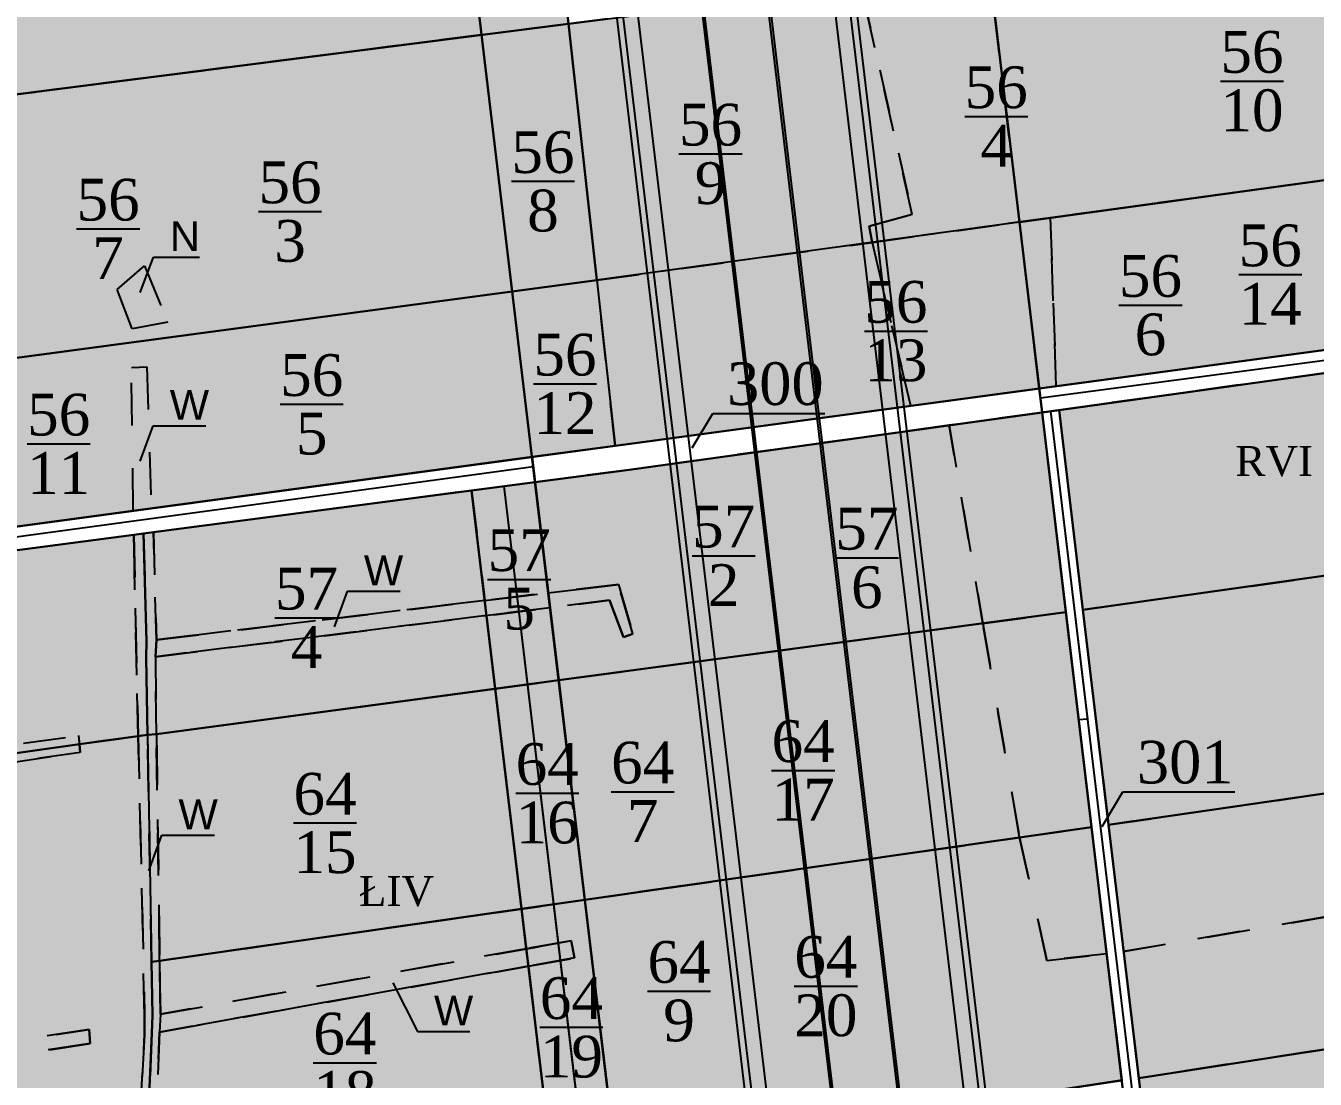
# Model space of a CAD drawing. Header units: millimetres. Extents: x 1380 to 5204, y 977 to 2350.
# Drawn here: x 2025.6 to 2328, y 1634.7 to 1881.8 of the extents above; entities that cross this region are included whole.
import ezdxf
from ezdxf import colors
from ezdxf.entities.mleader import LeaderData, LeaderLine
from ezdxf.math import Vec2, Vec3

# ---------------------------------------------------------------- set-up
doc = ezdxf.new("R2010")
doc.units = ezdxf.units.MM
doc.linetypes.add('UZYTEK', pattern=[20, 10, -10])
for name, color, linetype in [('Autostrada', 10, 'Continuous'), ('dzialki', 18, 'Continuous'), ('Elemeny A', 10, 'Continuous'), ('Numeracja', 7, 'Continuous'), ('Numeracja po Autostradzie', 10, 'Continuous'), ('Obreb', 2, 'Continuous'), ('Odszkodowanie', 7, 'Continuous'), ('Pokolorwane użytki', 7, 'Continuous'), ('Rowy', 250, 'UZYTEK'), ('Uzytki', 250, 'UZYTEK'), ('W', 250, 'Continuous')]:
    doc.layers.add(name, color=color, linetype=linetype)
doc.layers.add('Num użytków', color=7, linetype='Continuous', true_color=0x000000)
doc.styles.add('AUTOSTRADA', font='times.ttf', dxfattribs={"height": 14})
doc.styles.add('Całkowite', font='times.ttf', dxfattribs={"height": 10})
doc.styles.get("Standard").update_dxf_attribs({"font": 'arial.ttf'})
doc.styles.add('Uzytki', font='times.ttf', dxfattribs={"height": 7})
doc.styles.add('Ułamki', font='times.ttf', dxfattribs={"height": 14})

# ---------------------------------------------------------------- blocks, each defined once
blk = doc.blocks.new('_None')

msp = doc.modelspace()

# ---------------------------------------------------------------- hatches: boundary and pattern name
at = {"layer": 'Autostrada', "ltscale": 0.1, "true_color": 0xffffff}
h = msp.add_hatch(color=7, dxfattribs=at)
h.dxf.hatch_style = 1
h.paths.add_polyline_path([(2145.05, 1774.77), (2130.17, 1772.81), (2135.72, 1726.3), (2150.59, 1728.29)])
h = msp.add_hatch(color=7, dxfattribs=at)
h.dxf.hatch_style = 1
h.paths.add_polyline_path([(2150.59, 1728.29), (2135.72, 1726.3), (2141.88, 1674.66), (2156.73, 1676.79)])
h = msp.add_hatch(color=7, dxfattribs=at)
h.dxf.hatch_style = 1
h.paths.add_polyline_path([(2156.73, 1676.79), (2141.88, 1674.66), (2149.13, 1613.89), (2163.96, 1616.18)])
h.paths.add_polyline_path([(2163.96, 1616.18), (2149.13, 1613.89), (2154.85, 1565.88), (2169.68, 1568.23)])
h.paths.add_polyline_path([(2169.68, 1568.23), (2154.85, 1565.88), (2160.05, 1522.3), (2174.88, 1524.64)])
h.paths.add_polyline_path([(2174.88, 1524.64), (2160.05, 1522.3), (2165.87, 1473.46), (2180.73, 1475.54)])
h.paths.add_polyline_path([(2180.73, 1475.54), (2165.87, 1473.46), (2172.17, 1420.69), (2187.02, 1422.83)])
h.paths.add_polyline_path([(2187.02, 1422.83), (2172.17, 1420.69), (2182.75, 1331.95), (2197.59, 1334.21)])
h.paths.add_polyline_path([(2197.59, 1334.21), (2182.75, 1331.95), (2190.01, 1271.1), (2204.84, 1273.42)])
h.paths.add_polyline_path([(2204.84, 1273.42), (2190.01, 1271.1), (2198.12, 1203.07), (2212.94, 1205.48)])
h.paths.add_polyline_path([(2212.94, 1205.48), (2198.12, 1203.07), (2204.21, 1151.99), (2219.07, 1154.12)])
h.paths.add_polyline_path([(2219.07, 1154.12), (2204.21, 1151.99), (2208.05, 1119.84), (2209.81, 1120.09), (2222.9, 1121.95)])
h.paths.add_polyline_path([(2181.32, 1328.2), (2205.5, 1328.2), (2205.5, 1343.15), (2181.32, 1343.15)], flags=9)
h.paths.add_polyline_path([(2180.11, 1182.61), (2201.41, 1182.61), (2201.41, 1197.56), (2180.11, 1197.56)], flags=9)
at = {"layer": 'Obreb', "ltscale": 0.1, "true_color": 0xf4ee51}
h = msp.add_hatch(color=41, dxfattribs=at)
h.dxf.hatch_style = 1
h.paths.add_polyline_path([(1739.27, 2064.25), (1569.18, 2044.6), (1564.53, 2044.15), (1500.42, 2035.92), (1473.15, 2032.87), (1468.93, 1980), (1462.92, 1894.61), (1456.31, 1773.44), (1452.55, 1718.71), (1450.66, 1680.7), (1442.54, 1619.86), (1424.58, 1499.01), (1404.87, 1303.08), (1390.68, 1109.1), (1379.54, 977.39), (1416.06, 982.26), (1503.01, 993.87), (1504.63, 994.09), (1506.25, 994.3), (1621.93, 1009.75), (1623.42, 1009.95), (1726.06, 1023.65), (1744.84, 1026.16), (1749.27, 1026.75), (2001.11, 1060.37), (2068.99, 1069.43), (2152.68, 1080.6), (2558.18, 1139.98), (2925.58, 1191.89), (2950.42, 1195.27), (3034.81, 1077.94), (3080.44, 1228.22), (3101.82, 1235.05), (3049.2, 1373.09), (3047.94, 1379.97), (3036.54, 1465.16), (3034.11, 1481.41), (3037.35, 1523.54), (3064.08, 1535.14), (3042.44, 1582.63), (3034.82, 1599.34), (3026.23, 1623.42), (3022.72, 1647.12), (3015.17, 1693.82), (3010.46, 1738.63), (3007.5, 1779.8), (3007.5, 1828.93), (2995.54, 1854.86), (2982.24, 1913.84), (2978.33, 1926.18), (2939.25, 2070.19), (2911.03, 2085.83), (2875.11, 2109.04), (2851.35, 2127.45), (2832.79, 2142.28), (2800.7, 2188.75), (2762.52, 2156.94), (2761.01, 2154.88), (2592.26, 2137.52), (2569.19, 2140.22), (2541.29, 2148.28), (2358.61, 2230.49), (2370.36, 2167.83), (2372.08, 2158.65), (2124.8, 2119.92), (1843.77, 2075.91), (1839.89, 2076.73), (1821.8, 2074.33), (1789.76, 2070.08)])
h.paths.add_polyline_path([(1792.84, 2045.27), (1825.09, 2049.55), (1838.91, 2051.38), (1843.08, 2050.5), (2128.67, 2095.22), (2401.4, 2137.94), (2394.93, 2172.44), (2392, 2188.04), (2532.65, 2124.75), (2564.24, 2115.63), (2592.09, 2112.37), (2774.63, 2131.15), (2780.88, 2139.71), (2795.68, 2152.03), (2814.31, 2125.04), (2835.89, 2107.8), (2860.65, 2088.62), (2898.18, 2064.37), (2917.89, 2053.45), (2954.34, 1919.13), (2958.08, 1907.3), (2971.73, 1846.78), (2982.5, 1823.44), (2982.5, 1778.91), (2985.55, 1736.43), (2990.38, 1690.52), (2998.01, 1643.29), (3001.86, 1617.33), (3011.63, 1589.94), (3019.69, 1572.27), (3030.77, 1547.94), (3018.26, 1542.51), (3013.6, 1540.82), (3008.97, 1480.5), (3011.79, 1461.65), (3023.24, 1376.04), (3025.03, 1366.32), (3069.05, 1250.82), (3060.33, 1248.04), (3025.58, 1133.59), (2961.94, 1222.07), (2922.15, 1216.65), (2554.62, 1164.73), (2149.21, 1105.36), (2065.68, 1094.21), (1997.8, 1085.15), (1745.96, 1051.53), (1741.53, 1050.94), (1722.75, 1048.43), (1620.11, 1034.73), (1618.62, 1034.53), (1502.94, 1019.08), (1501.32, 1018.87), (1499.71, 1018.65), (1412.75, 1007.04), (1407.07, 1006.29), (1415.61, 1107.14), (1429.78, 1300.92), (1449.4, 1495.92), (1467.3, 1616.37), (1475.58, 1678.42), (1477.51, 1717.23), (1481.26, 1771.9), (1487.87, 1893.05), (1493.86, 1978.13), (1496.43, 2010.32), (1503.4, 2011.1), (1567.32, 2019.31), (1571.82, 2019.74), (1742.14, 2039.42)], flags=16)
at = {"layer": 'Pokolorwane użytki', "true_color": 0x97d88a}
h = msp.add_hatch(color=73, dxfattribs=at)
h.dxf.hatch_style = 1
h.paths.add_polyline_path([(2146.05, 1944.25), (2012.77, 1928.04), (1958.33, 1857.39), (2152.89, 1882.3)])
at = {"layer": 'Pokolorwane użytki', "true_color": 0xffff5c}
h = msp.add_hatch(color=51, dxfattribs=at)
h.dxf.hatch_style = 1
h.paths.add_polyline_path([(2339.23, 1894.49), (2378.57, 1898.16), (2394.59, 1854.47), (2419.94, 1857.96), (2408.76, 1914.79), (2221.52, 1891.02), (2233.46, 1837.58), (2223.39, 1834.81), (2224.06, 1831.01), (2265.87, 1836.76), (2340.77, 1847.07)])
at = {"layer": 'Pokolorwane użytki', "true_color": 0x3bd23d}
h = msp.add_hatch(color=93, dxfattribs=at)
h.dxf.hatch_style = 1
h.paths.add_polyline_path([(2221.52, 1891.02), (2152.89, 1882.3), (2159.54, 1822.14), (2224.06, 1831.01), (2223.39, 1834.81), (2233.46, 1837.58)])
h = msp.add_hatch(color=93, dxfattribs=at)
h.dxf.hatch_style = 1
h.paths.add_polyline_path([(2152.89, 1882.3), (1958.33, 1857.39), (1955.2, 1853.45), (1957.68, 1850.91), (1909.87, 1788.7), (2159.54, 1822.14)])
h.paths.add_polyline_path([(2053.46, 1825.48), (2058.9, 1812.32), (2050.61, 1810.71), (2047.02, 1819.93)], flags=16)
at = {"layer": 'Pokolorwane użytki', "true_color": 0xffff5c}
h = msp.add_hatch(color=51, dxfattribs=at)
h.dxf.hatch_style = 1
h.paths.add_polyline_path([(2408.23, 1816.33), (2394.59, 1854.47), (2340.77, 1847.07), (2265.87, 1836.76), (2267.24, 1797.29)])
h = msp.add_hatch(color=51, dxfattribs=at)
h.dxf.hatch_style = 1
h.paths.add_polyline_path([(2265.87, 1836.76), (2224.06, 1831.01), (2233.13, 1792.68), (2267.24, 1797.29)])
at = {"layer": 'Pokolorwane użytki', "true_color": 0x3bd23d}
h = msp.add_hatch(color=93, dxfattribs=at)
h.dxf.hatch_style = 1
h.paths.add_polyline_path([(2224.06, 1831.01), (2159.54, 1822.14), (2163.82, 1783.31), (2233.13, 1792.68)])
at = {"layer": 'Pokolorwane użytki', "true_color": 0xff3333}
h = msp.add_hatch(color=20, dxfattribs=at)
h.dxf.hatch_style = 1
h.paths.add_polyline_path([(2053.46, 1825.48), (2047.02, 1819.93), (2050.61, 1810.71), (2058.9, 1812.32)])
at = {"layer": 'Pokolorwane użytki', "true_color": 0x3bd23d}
h = msp.add_hatch(color=93, dxfattribs=at)
h.dxf.hatch_style = 1
h.paths.add_polyline_path([(2050.39, 1801.63), (2054, 1801.8), (2055.06, 1768.61), (2163.82, 1783.31), (2159.54, 1822.14), (1909.87, 1788.7), (1874.24, 1744.17), (2050.84, 1768.04)])
at = {"layer": 'Pokolorwane użytki', "true_color": 0xffff5c}
h = msp.add_hatch(color=51, dxfattribs=at)
h.dxf.hatch_style = 1
h.paths.add_polyline_path([(2267.91, 1791.69), (2273.5, 1744.8), (2336.08, 1753.65), (2335.02, 1769.72), (2414.77, 1776.96), (2409.16, 1811.33)])
at = {"layer": 'Pokolorwane użytki', "true_color": 0x5b8edb}
h = msp.add_hatch(color=153, dxfattribs=at)
h.dxf.hatch_style = 1
h.paths.add_polyline_path([(2054, 1801.8), (2050.39, 1801.63), (2050.84, 1768.04), (2055.06, 1768.61)])
at = {"layer": 'Pokolorwane użytki', "true_color": 0xffff5c}
h = msp.add_hatch(color=51, dxfattribs=at)
h.dxf.hatch_style = 1
h.paths.add_polyline_path([(2263.94, 1791.14), (2242.12, 1788.1), (2250.06, 1741.64), (2269.54, 1744.25)])
at = {"layer": 'Pokolorwane użytki', "true_color": 0x3bd23d}
h = msp.add_hatch(color=93, dxfattribs=at)
h.dxf.hatch_style = 1
h.paths.add_polyline_path([(2242.12, 1788.1), (2167.15, 1777.68), (2055.57, 1763), (2056.27, 1737.77), (2164.61, 1750.77), (2168.01, 1739.17), (2165.81, 1738.4), (2162.54, 1747.06), (2056.01, 1733.8), (2056.26, 1715.64), (2250.06, 1741.64)])
at = {"layer": 'Pokolorwane użytki', "true_color": 0x5b8edb}
h = msp.add_hatch(color=153, dxfattribs=at)
h.dxf.hatch_style = 1
h.paths.add_polyline_path([(2053.95, 1737.5), (2053.86, 1733.53), (2054.18, 1715.47), (2056.26, 1715.64), (2056.01, 1733.8), (2056.27, 1737.77), (2055.57, 1763), (2053.25, 1762.7)])
at = {"layer": 'Pokolorwane użytki', "true_color": 0x3bd23d}
h = msp.add_hatch(color=93, dxfattribs=at)
h.dxf.hatch_style = 1
h.paths.add_polyline_path([(2050.94, 1762.39), (1870.88, 1738.71), (1827.01, 1685.64), (2038, 1715.33), (2038.19, 1713.34), (2052, 1715.18)])
at = {"layer": 'Pokolorwane użytki', "true_color": 0x5b8edb}
h = msp.add_hatch(color=153, dxfattribs=at)
h.dxf.hatch_style = 1
h.paths.add_polyline_path([(2053.25, 1762.7), (2050.94, 1762.39), (2052, 1715.18), (2054.18, 1715.47), (2053.86, 1733.53), (2053.95, 1737.5)])
h = msp.add_hatch(color=153, dxfattribs=at)
h.dxf.hatch_style = 1
h.paths.add_polyline_path([(2056.27, 1737.77), (2056.01, 1733.8), (2162.54, 1747.06), (2165.81, 1738.4), (2168.01, 1739.17), (2164.61, 1750.77)])
at = {"layer": 'Pokolorwane użytki', "true_color": 0xffff5c}
h = msp.add_hatch(color=51, dxfattribs=at)
h.dxf.hatch_style = 1
h.paths.add_polyline_path([(2420.68, 1735.74), (2340.74, 1726.39), (2336.08, 1753.65), (2273.5, 1744.8), (2279.51, 1694.38), (2423.83, 1715.35)])
at = {"layer": 'Pokolorwane użytki', "true_color": 0x3bd23d}
h = msp.add_hatch(color=93, dxfattribs=at)
h.dxf.hatch_style = 1
h.paths.add_polyline_path([(2250.06, 1741.64), (2056.26, 1715.64), (2057.01, 1662.49), (2258.65, 1691.41)])
at = {"layer": 'Pokolorwane użytki', "true_color": 0xffff5c}
h = msp.add_hatch(color=51, dxfattribs=at)
h.dxf.hatch_style = 1
h.paths.add_polyline_path([(2269.54, 1744.25), (2250.06, 1741.64), (2258.65, 1691.41), (2275.55, 1693.83)])
h = msp.add_hatch(color=51, dxfattribs=at)
h.dxf.hatch_style = 1
h.paths.add_polyline_path([(2575.66, 1737.41), (2549.8, 1733.65), (2551.95, 1710.32), (2507.75, 1702.66), (2505.01, 1727.14), (2423.83, 1715.35), (2428.56, 1689.55), (2283.05, 1664.68), (2286.6, 1634.97), (2584.18, 1681.13)])
at = {"layer": 'Pokolorwane użytki', "true_color": 0x3bd23d}
h = msp.add_hatch(color=93, dxfattribs=at)
h.dxf.hatch_style = 1
h.paths.add_polyline_path([(2052, 1715.18), (2038.19, 1713.34), (2038.37, 1711.35), (1823.71, 1680.62), (1783.72, 1624.76), (1775.56, 1606.93), (2040.5, 1646.36), (2040.73, 1643.07), (1774.21, 1602.71), (1772.43, 1582.07), (2052.16, 1621.61), (2053.49, 1645.24), (2053.49, 1649.51)])
at = {"layer": 'Pokolorwane użytki', "true_color": 0x5b8edb}
h = msp.add_hatch(color=153, dxfattribs=at)
h.dxf.hatch_style = 1
h.paths.add_polyline_path([(2038.19, 1713.34), (2038, 1715.33), (1827.01, 1685.64), (1825.36, 1683.13)])
h = msp.add_hatch(color=153, dxfattribs=at)
h.dxf.hatch_style = 1
h.paths.add_polyline_path([(2054.18, 1715.47), (2052, 1715.18), (2053.49, 1649.51), (2053.49, 1645.24), (2052.16, 1621.61), (2054.14, 1621.91), (2055.22, 1645.52), (2055.34, 1649.73), (2055.12, 1662.23)])
h = msp.add_hatch(color=153, dxfattribs=at)
h.dxf.hatch_style = 1
h.paths.add_polyline_path([(2056.26, 1715.64), (2054.18, 1715.47), (2055.12, 1662.23), (2057.01, 1662.49)])
at = {"layer": 'Pokolorwane użytki', "true_color": 0xffff5c}
h = msp.add_hatch(color=51, dxfattribs=at)
h.dxf.hatch_style = 1
h.paths.add_polyline_path([(2428.56, 1689.55), (2423.83, 1715.35), (2279.51, 1694.38), (2283.05, 1664.68)])
at = {"layer": 'Pokolorwane użytki', "true_color": 0x5b8edb}
h = msp.add_hatch(color=153, dxfattribs=at)
h.dxf.hatch_style = 1
h.paths.add_polyline_path([(1825.36, 1683.13), (1823.71, 1680.62), (2038.37, 1711.35), (2038.19, 1713.34)])
at = {"layer": 'Pokolorwane użytki', "true_color": 0xffff5c}
h = msp.add_hatch(color=51, dxfattribs=at)
h.dxf.hatch_style = 1
h.paths.add_polyline_path([(2275.55, 1693.83), (2258.65, 1691.41), (2265.08, 1662.54), (2279.09, 1664.15)])
at = {"layer": 'Pokolorwane użytki', "true_color": 0x3bd23d}
h = msp.add_hatch(color=93, dxfattribs=at)
h.dxf.hatch_style = 1
h.paths.add_polyline_path([(2279.09, 1664.15), (2265.08, 1662.54), (2258.65, 1691.41), (2057.01, 1662.49), (2057.19, 1649.95), (2153.51, 1667.19), (2154.31, 1663.16), (2056.95, 1645.79), (2055.28, 1599.43), (2282.63, 1634.46)])
at = {"layer": 'Pokolorwane użytki', "true_color": 0xffff5c}
h = msp.add_hatch(color=51, dxfattribs=at)
h.dxf.hatch_style = 1
h.paths.add_polyline_path([(2286.6, 1634.97), (2292.2, 1587.98), (2590.84, 1637.09), (2584.18, 1681.13)])
at = {"layer": 'Pokolorwane użytki', "true_color": 0x5b8edb}
h = msp.add_hatch(color=153, dxfattribs=at)
h.dxf.hatch_style = 1
h.paths.add_polyline_path([(2154.31, 1663.16), (2153.51, 1667.19), (2057.19, 1649.95), (2056.95, 1645.79)])
h = msp.add_hatch(color=153, dxfattribs=at)
h.dxf.hatch_style = 1
h.paths.add_polyline_path([(2055.34, 1649.73), (2055.22, 1645.52), (2054.14, 1621.91), (2053.09, 1599.09), (2055.28, 1599.43), (2056.95, 1645.79), (2057.19, 1649.95), (2057.01, 1662.49), (2055.12, 1662.23)])
h = msp.add_hatch(color=153, dxfattribs=at)
h.dxf.hatch_style = 1
h.paths.add_polyline_path([(1775.56, 1606.93), (1774.21, 1602.71), (2040.73, 1643.07), (2040.5, 1646.36)])

# ---------------------------------------------------------------- linework, layer by layer
at = {"layer": 'Autostrada', "lineweight": 30}
for p, q in [((2342.36, 1133.64), (2225.86, 2110.45)), ((2223.58, 1116.25), (2107.23, 2091.87))]:
    msp.add_line(p, q, dxfattribs=at)
at = {"layer": 'Autostrada', "ltscale": 0.1}
msp.add_lwpolyline([(2130.17, 1772.81), (2135.72, 1726.3), (2141.88, 1674.66), (2149.13, 1613.89), (2154.85, 1565.88), (2160.05, 1522.3), (2165.87, 1473.46), (2172.17, 1420.69), (2182.75, 1331.95), (2190.01, 1271.1), (2198.12, 1203.07), (2204.21, 1151.99), (2208.05, 1119.84)], dxfattribs=at)
at = {"layer": 'dzialki'}
msp.add_line((2130.17, 1772.81), (2208.05, 1119.84), dxfattribs=at)
for points in [[(2379.39, 2064.18), (2384.46, 2064.96), (2400.9, 1982.74), (2413.73, 1920.55), (2426, 1859.95), (2434.77, 1814.89), (2167.15, 1777.68), (2055.57, 1763), (2053.25, 1762.7), (2050.94, 1762.39), (1864.28, 1737.84), (1868.62, 1743.42), (2163.82, 1783.31), (2428.85, 1819.12), (2419.94, 1857.96), (2408.76, 1914.79), (2396.58, 1976.94), (2379.39, 2064.18)], [(2012.77, 1928.04), (2146.05, 1944.25), (2152.89, 1882.3), (1958.33, 1857.39), (2012.77, 1928.04)], [(2125.14, 1941.7), (2012.77, 1928.04), (1958.33, 1857.39), (2132.53, 1879.7)], [(2152.89, 1882.3), (2408.76, 1914.79), (2419.94, 1857.96), (2159.54, 1822.14), (2152.89, 1882.3)], [(2408.76, 1914.79), (2251.58, 1894.83), (2258.62, 1835.77), (2419.94, 1857.96)], [(1958.33, 1857.39), (2152.89, 1882.3), (2159.54, 1822.14), (1903.12, 1787.8), (1958.33, 1857.39)], [(2132.53, 1879.7), (1958.33, 1857.39), (1903.12, 1787.8), (2139.71, 1819.48)], [(2159.54, 1822.14), (2163.82, 1783.31), (2428.85, 1819.12), (2419.94, 1857.96), (2159.54, 1822.14)], [(2428.85, 1819.12), (2419.94, 1857.96), (2258.62, 1835.77), (2263.28, 1796.75)], [(2273.5, 1744.8), (2267.91, 1791.69), (2429.82, 1814.21), (2434.77, 1814.89), (2590.63, 1836.26), (2597.31, 1790.77), (2572.23, 1787.05), (2273.5, 1744.8)], [(1903.12, 1787.8), (2159.54, 1822.14), (2163.82, 1783.31), (1868.62, 1743.42), (1903.12, 1787.8)], [(2428.85, 1819.12), (2429.82, 1814.21), (2267.91, 1791.69), (2263.94, 1791.14), (2167.15, 1777.68), (2055.57, 1763), (2053.25, 1762.7), (2050.94, 1762.39), (1864.28, 1737.84), (1868.62, 1743.42), (2163.82, 1783.31), (2428.85, 1819.12), (2429.82, 1814.21)], [(2139.71, 1819.48), (1903.12, 1787.8), (1868.62, 1743.42), (2144.34, 1780.68)], [(2139.71, 1819.48), (1903.12, 1787.8), (1868.62, 1743.42), (2055.06, 1768.61), (2144.34, 1780.68)], [(2429.82, 1814.21), (2428.85, 1819.12), (2263.28, 1796.75), (2263.94, 1791.14), (2267.91, 1791.69)], [(2263.94, 1791.14), (2263.28, 1796.75), (2163.82, 1783.31), (2144.34, 1780.68), (2145.05, 1774.77), (2167.15, 1777.68)], [(2053.25, 1762.7), (2055.57, 1763), (2167.15, 1777.68), (2263.94, 1791.14), (2269.54, 1744.25), (2056.26, 1715.64), (2054.18, 1715.47), (2053.86, 1733.53), (2053.95, 1737.5), (2053.25, 1762.7)], [(2263.94, 1791.14), (2167.15, 1777.68), (2145.05, 1774.77), (2150.59, 1728.29), (2269.54, 1744.25)], [(2279.51, 1694.38), (2273.5, 1744.8), (2572.23, 1787.05), (2580.61, 1737.99), (2575.66, 1737.41), (2279.51, 1694.38)], [(2145.05, 1774.77), (2144.34, 1780.68), (1868.62, 1743.42), (1864.28, 1737.84), (1870.88, 1738.71), (2050.94, 1762.39), (2053.25, 1762.7), (2055.57, 1763)], [(2050.94, 1762.39), (2053.25, 1762.7), (2055.57, 1763), (2130.17, 1772.81), (2145.05, 1774.77), (2144.34, 1780.68), (2055.06, 1768.61), (1868.62, 1743.42), (1864.28, 1737.84), (1870.88, 1738.71)], [(2130.17, 1772.81), (2055.57, 1763), (2053.25, 1762.7), (2053.95, 1737.5), (2053.86, 1733.53), (2054.18, 1715.47), (2056.26, 1715.64), (2135.72, 1726.3)], [(1864.28, 1737.84), (1870.88, 1738.71), (2050.94, 1762.39), (2053.25, 1762.7), (2053.95, 1737.5), (2053.86, 1733.53), (2054.18, 1715.47), (2038.19, 1713.34), (1825.36, 1683.13), (1820.15, 1682.4), (1826.82, 1691.84), (1864.28, 1737.84)], [(2054.18, 1715.47), (2055.12, 1662.23), (2057.01, 1662.49), (2275.55, 1693.83), (2269.54, 1744.25), (2056.26, 1715.64), (2054.18, 1715.47)], [(2269.54, 1744.25), (2150.59, 1728.29), (2156.73, 1676.79), (2275.55, 1693.83)], [(2286.6, 1634.97), (2279.51, 1694.38), (2575.66, 1737.41), (2584.18, 1681.13), (2286.6, 1634.97)], [(2135.72, 1726.3), (2056.26, 1715.64), (2054.18, 1715.47), (2055.12, 1662.23), (2057.01, 1662.49), (2141.88, 1674.66)], [(1820.15, 1682.4), (1825.36, 1683.13), (2038.19, 1713.34), (2054.18, 1715.47), (2055.12, 1662.23), (2055.34, 1649.73), (2055.22, 1645.52), (2054.14, 1621.91), (2052.16, 1621.61), (1772.43, 1582.07), (1768.74, 1581.54), (1770.59, 1602.92), (1779.01, 1624.14), (1820.15, 1682.4)], [(2055.12, 1662.23), (2057.01, 1662.49), (2275.55, 1693.83), (2282.63, 1634.46), (2055.28, 1599.43), (2053.09, 1599.09), (2054.14, 1621.91), (2055.22, 1645.52), (2055.34, 1649.73), (2055.12, 1662.23)], [(2275.55, 1693.83), (2156.73, 1676.79), (2163.96, 1616.18), (2282.63, 1634.46)], [(2292.2, 1587.98), (2286.6, 1634.97), (2584.18, 1681.13), (2590.84, 1637.09), (2292.2, 1587.98)], [(2141.88, 1674.66), (2057.01, 1662.49), (2055.12, 1662.23), (2055.34, 1649.73), (2055.22, 1645.52), (2054.14, 1621.91), (2053.09, 1599.09), (2055.28, 1599.43), (2149.13, 1613.89)]]:
    msp.add_lwpolyline(points, close=True, dxfattribs=at)
for points in [[(2316.28, 1352.27), (2305.83, 1439.9), (2299.6, 1492.17), (2293.5, 1543.29), (2288.29, 1587.02), (2282.63, 1634.46), (2275.55, 1693.83), (2269.54, 1744.25), (2263.94, 1791.14), (2263.94, 1791.14), (2267.91, 1791.69), (2273.5, 1744.8), (2279.51, 1694.38), (2286.6, 1634.97), (2292.2, 1587.98), (2297.48, 1543.76), (2303.48, 1493.4), (2304.04, 1488.66), (2309.82, 1440.25), (2320.24, 1352.89)], [(2303.48, 1493.4), (2297.48, 1543.76), (2267.91, 1791.69)]]:
    msp.add_lwpolyline(points, dxfattribs=at)
at = {"layer": 'dzialki', "color": 1}
for points in [[(2145.05, 1774.77), (2130.17, 1772.81), (2135.72, 1726.3), (2150.59, 1728.29)], [(2150.59, 1728.29), (2135.72, 1726.3), (2141.88, 1674.66), (2156.73, 1676.79)], [(2156.73, 1676.79), (2141.88, 1674.66), (2149.13, 1613.89), (2163.96, 1616.18)]]:
    msp.add_lwpolyline(points, close=True, dxfattribs=at)
at = {"layer": 'Elemeny A', "lineweight": 25}
for p, q in [((2305.73, 1128.28), (2189.28, 2104.72)), ((2309.21, 1128.7), (2192.76, 2105.13)), ((2310.7, 1128.87), (2194.25, 2105.31)), ((2290.89, 1126.11), (2174.46, 2102.4)), ((2275.55, 1123.86), (2159.13, 2100)), ((2255.24, 1121.02), (2138.84, 2097)), ((2256.73, 1121.2), (2140.33, 2097.18)), ((2260.2, 1121.61), (2143.81, 2097.6))]:
    msp.add_line(p, q, dxfattribs=at)
at = {"layer": 'Elemeny A'}
for p, q in [((2290.39, 1126.03), (2173.96, 2102.32)), ((2275.05, 1123.79), (2158.64, 2099.92))]:
    msp.add_line(p, q, dxfattribs=at)
at = {"layer": 'Odszkodowanie', "color": 3, "ltscale": 0.1}
for points in [[(2429.38, 1816.46), (2263.54, 1794.49)], [(2265.93, 1791.41), (2274.6, 1719.17), (2272.54, 1719.04)], [(2265.93, 1791.41), (2313.28, 1396.28), (2343.72, 1139.12)], [(1866.45, 1740.63), (2144.61, 1778.45)]]:
    msp.add_lwpolyline(points, dxfattribs=at)
at = {"layer": 'Odszkodowanie', "ltscale": 0.1}
msp.add_lwpolyline([(2137.73, 1773.81), (2184.57, 1379.2), (2177.23, 1378.22)], dxfattribs=at)
at = {"layer": 'Odszkodowanie', "color": 5, "ltscale": 0.1}
msp.add_lwpolyline([(2137.73, 1773.81), (2201.72, 1235.59), (2201.72, 1235.59)], dxfattribs=at)
at = {"layer": 'Rowy'}
for points in [[(2050.84, 1768.04), (2050.39, 1801.63), (2054, 1801.8), (2055.06, 1768.61), (2050.84, 1768.04)], [(2056.27, 1737.77), (2055.57, 1763), (2053.25, 1762.7), (2053.95, 1737.5), (2053.86, 1733.53), (2054.18, 1715.47), (2056.26, 1715.64), (2056.01, 1733.8)], [(2053.86, 1733.53), (2053.95, 1737.5), (2053.25, 1762.7), (2050.94, 1762.39), (2052, 1715.18), (2054.18, 1715.47)], [(2162.54, 1747.06), (2165.81, 1738.4), (2168.01, 1739.17), (2164.61, 1750.77), (2056.27, 1737.77), (2056.01, 1733.8)], [(2038, 1715.33), (2038.37, 1711.35), (1823.71, 1680.62), (1827.01, 1685.64), (2038, 1715.33)], [(2054.18, 1715.47), (2052, 1715.18), (2053.49, 1649.51), (2053.49, 1645.24), (2052.16, 1621.61), (2054.14, 1621.91), (2055.22, 1645.52), (2055.34, 1649.73), (2055.12, 1662.23)], [(2056.26, 1715.64), (2054.18, 1715.47), (2055.12, 1662.23), (2057.01, 1662.49)], [(2056.26, 1715.64), (2054.18, 1715.47), (2055.12, 1662.23), (2057.01, 1662.49)], [(2038.37, 1711.35), (2038.19, 1713.34), (1825.36, 1683.13), (1823.71, 1680.62)], [(2153.51, 1667.19), (2142.99, 1665.31), (2143.48, 1661.23), (2154.31, 1663.16)], [(2143.48, 1661.23), (2142.99, 1665.31), (2057.19, 1649.95), (2057.01, 1662.49), (2055.12, 1662.23), (2055.34, 1649.73), (2055.22, 1645.52), (2054.14, 1621.91), (2053.09, 1599.09), (2055.28, 1599.43), (2056.95, 1645.79)], [(2040.5, 1646.36), (2040.73, 1643.07), (1774.21, 1602.71), (1775.56, 1606.93), (2040.5, 1646.36)], [(2040.73, 1643.07), (2040.5, 1646.36), (1775.56, 1606.93), (1774.21, 1602.71)]]:
    msp.add_lwpolyline(points, close=True, dxfattribs=at)
for points in [[(2050.19, 1586.34), (2053.49, 1645.24), (2053.49, 1649.51), (2050.94, 1762.39), (2050.94, 1762.39), (2053.25, 1762.7), (2055.57, 1763), (2056.27, 1737.77), (2164.61, 1750.77), (2168.01, 1739.17), (2165.81, 1738.4), (2162.54, 1747.06), (2056.01, 1733.8), (2057.19, 1649.95), (2153.51, 1667.19), (2154.31, 1663.16), (2056.95, 1645.79), (2054.79, 1585.83)], [(2056.27, 1737.77), (2056.01, 1733.8)], [(1825.36, 1683.13), (2038.19, 1713.34)], [(2057.19, 1649.95), (2056.95, 1645.79)]]:
    msp.add_lwpolyline(points, dxfattribs=at)
at = {"layer": 'Uzytki'}
for points in [[(2146.05, 1944.25), (2012.77, 1928.04), (1958.33, 1857.39), (2152.89, 1882.3)], [(2125.14, 1941.7), (2012.77, 1928.04), (1958.33, 1857.39), (2132.53, 1879.7)], [(2339.23, 1894.49), (2378.57, 1898.16), (2394.59, 1854.47), (2419.94, 1857.96), (2408.76, 1914.79), (2221.52, 1891.02), (2233.46, 1837.58), (2223.39, 1834.81), (2224.06, 1831.01), (2340.77, 1847.07)], [(2339.23, 1894.49), (2378.57, 1898.16), (2394.59, 1854.47), (2419.94, 1857.96), (2408.76, 1914.79), (2251.58, 1894.83), (2258.62, 1835.77), (2340.77, 1847.07)], [(2251.58, 1894.83), (2221.52, 1891.02), (2233.46, 1837.58), (2223.39, 1834.81), (2224.06, 1831.01), (2258.62, 1835.77)], [(2221.52, 1891.02), (2152.89, 1882.3), (2159.54, 1822.14), (2224.06, 1831.01), (2223.39, 1834.81), (2233.46, 1837.58)], [(2132.53, 1879.7), (1958.33, 1857.39), (1955.2, 1853.45), (1957.68, 1850.91), (1909.87, 1788.7), (2139.71, 1819.48)], [(2394.59, 1854.47), (2340.77, 1847.07), (2265.87, 1836.76), (2267.24, 1797.29), (2408.23, 1816.33)], [(2265.87, 1836.76), (2224.06, 1831.01), (2233.13, 1792.68), (2267.24, 1797.29)], [(2258.62, 1835.77), (2224.06, 1831.01), (2233.13, 1792.68), (2263.28, 1796.75)], [(2265.87, 1836.76), (2258.62, 1835.77), (2263.28, 1796.75), (2267.24, 1797.29)], [(2224.06, 1831.01), (2159.54, 1822.14), (2163.82, 1783.31), (2233.13, 1792.68)], [(2047.02, 1819.93), (2053.46, 1825.48), (2058.9, 1812.32), (2050.61, 1810.71), (2047.02, 1819.93)], [(2053.46, 1825.48), (2058.9, 1812.32), (2050.61, 1810.71), (2047.02, 1819.93)], [(2047.02, 1819.93), (2053.46, 1825.48), (2058.9, 1812.32), (2050.61, 1810.71)], [(2050.39, 1801.63), (2054, 1801.8), (2055.06, 1768.61), (2163.82, 1783.31), (2159.54, 1822.14), (1909.87, 1788.7), (1874.24, 1744.17), (2050.84, 1768.04)], [(2050.39, 1801.63), (2054, 1801.8), (2055.06, 1768.61), (2144.34, 1780.68), (2139.71, 1819.48), (1909.87, 1788.7), (1874.24, 1744.17), (2050.84, 1768.04)], [(2409.16, 1811.33), (2267.91, 1791.69), (2273.5, 1744.8), (2336.08, 1753.65), (2335.02, 1769.72), (2414.77, 1776.96)], [(2263.94, 1791.14), (2242.12, 1788.1), (2250.06, 1741.64), (2269.54, 1744.25)], [(2242.12, 1788.1), (2167.15, 1777.68), (2055.57, 1763), (2056.27, 1737.77), (2164.61, 1750.77), (2168.01, 1739.17), (2165.81, 1738.4), (2162.54, 1747.06), (2056.01, 1733.8), (2056.26, 1715.64), (2250.06, 1741.64)], [(2242.12, 1788.1), (2167.15, 1777.68), (2145.05, 1774.77), (2148.14, 1748.8), (2164.61, 1750.77), (2168.01, 1739.17), (2165.81, 1738.4), (2162.54, 1747.06), (2148.56, 1745.32), (2150.59, 1728.29), (2250.06, 1741.64)], [(2130.17, 1772.81), (2055.57, 1763), (2056.27, 1737.77), (2133.25, 1747.01)], [(2145.05, 1774.77), (2130.17, 1772.81), (2133.25, 1747.01), (2148.14, 1748.8)], [(2133.67, 1743.46), (2133.25, 1747.01), (2056.27, 1737.77), (2055.57, 1763), (2053.25, 1762.7), (2053.95, 1737.5), (2053.86, 1733.53), (2054.18, 1715.47), (2056.26, 1715.64), (2056.01, 1733.8)], [(2050.94, 1762.39), (1870.88, 1738.71), (1827.01, 1685.64), (2038, 1715.33), (2038.19, 1713.34), (2052, 1715.18)], [(2050.94, 1762.39), (1870.88, 1738.71), (1827.01, 1685.64), (2038, 1715.33), (2038.19, 1713.34), (2052, 1715.18)], [(2420.68, 1735.74), (2340.74, 1726.39), (2336.08, 1753.65), (2273.5, 1744.8), (2279.51, 1694.38), (2423.83, 1715.35)], [(2148.56, 1745.32), (2133.67, 1743.46), (2135.72, 1726.3), (2150.59, 1728.29)], [(2133.67, 1743.46), (2056.01, 1733.8), (2056.26, 1715.64), (2135.72, 1726.3)], [(2250.06, 1741.64), (2056.26, 1715.64), (2057.01, 1662.49), (2258.65, 1691.41)], [(2250.06, 1741.64), (2150.59, 1728.29), (2156.73, 1676.79), (2258.65, 1691.41)], [(2269.54, 1744.25), (2250.06, 1741.64), (2258.65, 1691.41), (2275.55, 1693.83)], [(2584.18, 1681.13), (2575.66, 1737.41), (2549.8, 1733.65), (2551.95, 1710.32), (2507.75, 1702.66), (2505.01, 1727.14), (2423.83, 1715.35), (2428.56, 1689.55), (2283.05, 1664.68), (2286.6, 1634.97)], [(2135.72, 1726.3), (2056.26, 1715.64), (2057.01, 1662.49), (2141.88, 1674.66)], [(2052, 1715.18), (2038.19, 1713.34), (2038.37, 1711.35), (1823.71, 1680.62), (1783.72, 1624.76), (1775.56, 1606.93), (2040.5, 1646.36), (2040.73, 1643.07), (1774.21, 1602.71), (1772.43, 1582.07), (2052.16, 1621.61), (2053.49, 1645.24), (2053.49, 1649.51)], [(2052, 1715.18), (2038.19, 1713.34), (2038.37, 1711.35), (1823.71, 1680.62), (1783.72, 1624.76), (1775.56, 1606.93), (2040.5, 1646.36), (2040.73, 1643.07), (1774.21, 1602.71), (1772.43, 1582.07), (2052.16, 1621.61), (2053.49, 1645.24), (2053.49, 1649.51)], [(2423.83, 1715.35), (2279.51, 1694.38), (2283.05, 1664.68), (2428.56, 1689.55)], [(2258.65, 1691.41), (2265.08, 1662.54), (2279.09, 1664.15), (2275.55, 1693.83), (2258.65, 1691.41)], [(2275.55, 1693.83), (2258.65, 1691.41), (2265.08, 1662.54), (2279.09, 1664.15)], [(2279.09, 1664.15), (2265.08, 1662.54), (2258.65, 1691.41), (2057.01, 1662.49), (2057.19, 1649.95), (2153.51, 1667.19), (2154.31, 1663.16), (2056.95, 1645.79), (2055.28, 1599.43), (2282.63, 1634.46)], [(2279.09, 1664.15), (2265.08, 1662.54), (2258.65, 1691.41), (2156.73, 1676.79), (2163.96, 1616.18), (2282.63, 1634.46)], [(2584.18, 1681.13), (2286.6, 1634.97), (2292.2, 1587.98), (2590.84, 1637.09)], [(2156.73, 1676.79), (2141.88, 1674.66), (2142.99, 1665.31), (2153.51, 1667.19), (2154.31, 1663.16), (2143.48, 1661.23), (2149.13, 1613.89), (2163.96, 1616.18)], [(2142.99, 1665.31), (2141.88, 1674.66), (2057.01, 1662.49), (2057.19, 1649.95)], [(2143.48, 1661.23), (2056.95, 1645.79), (2055.28, 1599.43), (2149.13, 1613.89)]]:
    msp.add_lwpolyline(points, close=True, dxfattribs=at)
at = {"layer": 'Uzytki', "linetype": 'UZYTEK'}
msp.add_lwpolyline([(2152.89, 1882.3), (1958.33, 1857.39), (1955.2, 1853.45), (1957.68, 1850.91), (1909.87, 1788.7), (2159.54, 1822.14)], close=True, dxfattribs=at)

# ---------------------------------------------------------------- texts
at = {"layer": 'Num użytków', "char_height": 7, "attachment_point": 1, "style": 'Uzytki'}
for s, insert, width in [('RVI', (2309.27, 1783.23), 12.7149), ('ŁIV', (2103.74, 1682.35), 24.0351)]:
    msp.add_mtext(s, dxfattribs=dict(at, insert=insert, width=width))
at = {"layer": 'Numeracja', "char_height": 14, "attachment_point": 1, "style": 'Ułamki'}
for s, insert, width in [('\\A1;{\\H0.7x;\\S56/4;}', (2245.79, 1872.3), 13.0865), ('\\A1;{\\H0.7x;\\S56/3;}', (2080.2, 1849.99), 26.8272), ('\\A1;{\\H0.7x;\\S56/6;}', (2281.96, 1828.05), 14.6821), ('\\A1;{\\H0.7x;\\S56/5;}', (2085.27, 1804.79), 15.2112), ('\\A1;{\\H0.7x;\\S57/2;}', (2181.88, 1769.24), 21.726), ('\\A1;{\\H0.7x;\\S64/7;}', (2162.88, 1713.9), 40.0076), ('\\A1;{\\H0.7x;\\S64/9;}', (2171.41, 1667.14), 30.2847)]:
    msp.add_mtext(s, dxfattribs=dict(at, insert=insert, width=width))
at = {"layer": 'Numeracja po Autostradzie', "char_height": 14, "attachment_point": 1, "style": 'AUTOSTRADA'}
for s, insert, width in [('\\A1;{\\H0.7x;\\S56/10;}', (2305.76, 1880.6), 19.7819), ('\\A1;{\\H0.7x;\\S56/9;}', (2178.8, 1863.53), 19.1157), ('\\A1;{\\H0.7x;\\S56/8;}', (2139.5, 1857.09), 22.3146), ('\\A1;{\\H0.7x;\\S56/7;}', (2037.53, 1845.93), 13.6731), ('\\A1;{\\H0.7x;\\S56/14;}', (2310.04, 1835.21), 19.3328), ('\\A1;{\\H0.7x;\\S56/13;}', (2222.26, 1821.97), 22.0834), ('\\A1;{\\H0.7x;\\S56/12;}', (2144.66, 1809.58), 12.5161), ('\\A1;{\\H0.7x;\\S56/11;}', (2025.94, 1795.52), 13.188), ('\\A1;{\\H0.7x;\\S57/6;}', (2215.45, 1768.75), 12.2521), ('\\A1;{\\H0.7x;\\S57/5;}', (2133.93, 1763.72), 7.1884), ('\\A1;{\\H0.7x;\\S57/4;}', (2084.06, 1754.69), 19.6946), ('\\A1;{\\H0.7x;\\S64/17;}', (2200.51, 1718.92), 16.0891), ('\\A1;{\\H0.7x;\\S64/16;}', (2140.5, 1713.56), 17.7717), ('\\A1;{\\H0.7x;\\S64/15;}', (2088.39, 1706.58), 18.0865), ('\\A1;{\\H0.7x;\\S64/20;}', (2205.84, 1668.33), 15.622), ('\\A1;{\\H0.7x;\\S64/19;}', (2146.17, 1658.65), 14), ('\\A1;{\\H0.7x;\\S64/18;}', (2093.05, 1650.33), 17.1563)]:
    msp.add_mtext(s, dxfattribs=dict(at, insert=insert, width=width))

# ---------------------------------------------------------------- leaders
at = {"layer": 'Num użytków'}
ml = msp.add_multileader_mtext('Standard', dxfattribs=at)
ml.set_content('N', color=256)
ml.set_leader_properties()
ml.set_arrow_properties(name='NONE')
ml.build(insert=Vec2(0, 0))
ml.multileader.update_dxf_attribs({"text_left_attachment_type": 5, "text_right_attachment_type": 0, "text_top_attachment_type": 10, "text_bottom_attachment_type": 10})
ctx = ml.context
ctx.base_point, ctx.char_height, ctx.plane_origin = Vec3(2057.4, 1827.56), 7, Vec3(2052.47, 1819.24)
ctx.left_attachment, ctx.right_attachment, ctx.top_attachment, ctx.bottom_attachment = 5, 0, 10, 10
notes = []
notes.append((ctx, [(0, (1, 1, 0), (2055.54, 1827.56), (1, 0), 1.86, [(0, [(2052.47, 1819.24)], 0, [])])]))
ctx.mtext.insert, ctx.mtext.flow_direction = Vec3(2059.4, 1835.96), 5
at = {"layer": 'Numeracja'}
ml = msp.add_multileader_mtext('Standard', dxfattribs=at)
ml.set_content('\\A1;300', color=256, style='Całkowite')
ml.set_leader_properties()
ml.set_arrow_properties(name='NONE')
ml.build(insert=Vec2(0, 0))
ml.multileader.update_dxf_attribs({"text_left_attachment_type": 6, "text_right_attachment_type": 6})
ctx = ml.context
ctx.base_point, ctx.char_height, ctx.plane_origin = Vec3(2188.07, 1790.87), 10, Vec3(2181.89, 1782.8)
ctx.left_attachment, ctx.right_attachment = 6, 6
notes.append((ctx, [(0, (1, 1, 0), (2186.77, 1790.87), (1, 0), 1.3, [(0, [(2181.89, 1782.8)], 0, [])])]))
ctx.mtext.insert, ctx.mtext.flow_direction = Vec3(2190.07, 1802.87), 5
ml = msp.add_multileader_mtext('Standard', dxfattribs=at)
ml.set_content('\\A1;301', color=256, style='Całkowite')
ml.set_leader_properties()
ml.set_arrow_properties(name='NONE')
ml.build(insert=Vec2(0, 0))
ml.multileader.update_dxf_attribs({"text_left_attachment_type": 6, "text_right_attachment_type": 6})
ctx = ml.context
ctx.base_point, ctx.char_height, ctx.plane_origin = Vec3(2284.18, 1702.1), 10, Vec3(2278, 1694.02)
ctx.left_attachment, ctx.right_attachment = 6, 6
notes.append((ctx, [(0, (1, 1, 0), (2282.88, 1702.1), (1, 0), 1.3, [(0, [(2278, 1694.02)], 0, [])])]))
ctx.mtext.insert, ctx.mtext.flow_direction = Vec3(2286.18, 1714.1), 5
at = {"layer": 'W'}
ml = msp.add_multileader_mtext('Standard', dxfattribs=at)
ml.set_content('W', color=256)
ml.set_leader_properties()
ml.set_arrow_properties(name='NONE')
ml.build(insert=Vec2(0, 0))
ml.multileader.update_dxf_attribs({"text_left_attachment_type": 5, "text_right_attachment_type": 0, "text_top_attachment_type": 10, "text_bottom_attachment_type": 10})
ctx = ml.context
ctx.base_point, ctx.char_height, ctx.plane_origin = Vec3(2057.38, 1787.99), 7, Vec3(2052.45, 1779.67)
ctx.left_attachment, ctx.right_attachment, ctx.top_attachment, ctx.bottom_attachment = 5, 0, 10, 10
notes.append((ctx, [(0, (1, 1, 0), (2055.52, 1787.99), (1, 0), 1.86, [(0, [(2052.45, 1779.67)], 0, [])])]))
ctx.mtext.insert, ctx.mtext.flow_direction = Vec3(2059.38, 1796.39), 5
ml = msp.add_multileader_mtext('Standard', dxfattribs=at)
ml.set_content('W', color=256)
ml.set_leader_properties()
ml.set_arrow_properties(name='NONE')
ml.build(insert=Vec2(0, 0))
ml.multileader.update_dxf_attribs({"text_left_attachment_type": 5, "text_right_attachment_type": 0, "text_top_attachment_type": 10, "text_bottom_attachment_type": 10})
ctx = ml.context
ctx.base_point, ctx.char_height, ctx.plane_origin = Vec3(2102.91, 1749.17), 7, Vec3(2097.98, 1740.85)
ctx.left_attachment, ctx.right_attachment, ctx.top_attachment, ctx.bottom_attachment = 5, 0, 10, 10
notes.append((ctx, [(0, (1, 1, 0), (2101.05, 1749.17), (1, 0), 1.86, [(0, [(2097.98, 1740.85)], 0, [])])]))
ctx.mtext.insert, ctx.mtext.flow_direction = Vec3(2104.91, 1757.57), 5
ml = msp.add_multileader_mtext('Standard', dxfattribs=at)
ml.set_content('W', color=256)
ml.set_leader_properties()
ml.set_arrow_properties(name='NONE')
ml.build(insert=Vec2(0, 0))
ml.multileader.update_dxf_attribs({"text_left_attachment_type": 5, "text_right_attachment_type": 0, "text_top_attachment_type": 10, "text_bottom_attachment_type": 10})
ctx = ml.context
ctx.base_point, ctx.char_height, ctx.plane_origin = Vec3(2059.43, 1691.94), 7, Vec3(2054.49, 1683.62)
ctx.left_attachment, ctx.right_attachment, ctx.top_attachment, ctx.bottom_attachment = 5, 0, 10, 10
notes.append((ctx, [(0, (1, 1, 0), (2057.56, 1691.94), (1, 0), 1.86, [(0, [(2054.49, 1683.62)], 0, [])])]))
ctx.mtext.insert, ctx.mtext.flow_direction = Vec3(2061.43, 1700.34), 5
ml = msp.add_multileader_mtext('Standard', dxfattribs=at)
ml.set_content('W', color=256)
ml.set_leader_properties()
ml.set_arrow_properties(name='NONE')
ml.build(insert=Vec2(0, 0))
ml.multileader.update_dxf_attribs({"text_left_attachment_type": 5, "text_right_attachment_type": 0, "text_top_attachment_type": 10, "text_bottom_attachment_type": 10})
ctx = ml.context
ctx.base_point, ctx.char_height, ctx.plane_origin = Vec3(2119.33, 1645.95), 7, Vec3(2111.7, 1657.36)
ctx.left_attachment, ctx.right_attachment, ctx.top_attachment, ctx.bottom_attachment = 5, 0, 10, 10
notes.append((ctx, [(0, (1, 1, 0), (2117.46, 1645.95), (1, 0), 1.86, [(0, [(2111.7, 1657.36)], 0, [])])]))
ctx.mtext.insert, ctx.mtext.flow_direction = Vec3(2121.33, 1654.35), 5
for ctx, leaders in notes:
    for number, flags, end, landing, length, lines in leaders:
        leader = LeaderData()
        leader.index, (leader.has_last_leader_line, leader.has_dogleg_vector, leader.attachment_direction) = number, flags
        leader.last_leader_point, leader.dogleg_vector, leader.dogleg_length = Vec3(end), Vec3(landing), length
        for number, points, colour, breaks in lines:
            line = LeaderLine()
            line.index, line.vertices, line.color, line.breaks = number, Vec3.list(points), colors.encode_raw_color(colour), breaks
            leader.lines.append(line)
        ctx.leaders.append(leader)

doc.saveas('drawing.dxf')
